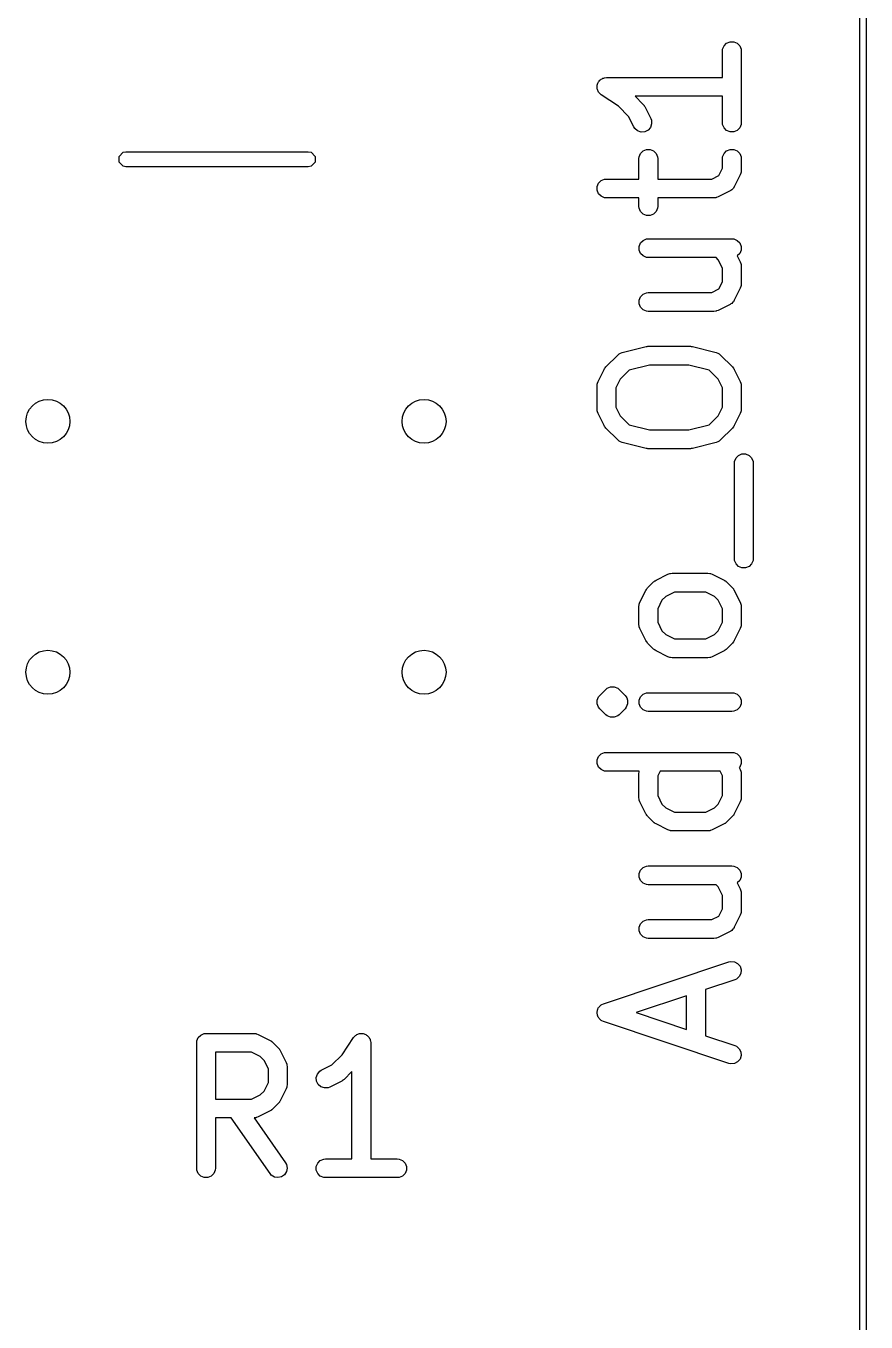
# Model space of a CAD drawing. Header units: millimetres. Extents: x 113.4 to 170.4, y -113 to -74.5.
# Drawn here: x 163.72 to 170.42, y -95.18 to -84.85 of the extents above; entities that cross this region are included whole.
import ezdxf

# ---------------------------------------------------------------- set-up
doc = ezdxf.new("R2010")
doc.units = ezdxf.units.MM
doc.layers.add('F.Silkscreen', color=41, linetype='CONTINUOUS', true_color=0xf2eda1)

msp = doc.modelspace()

# ---------------------------------------------------------------- linework, layer by layer
at = {"layer": 'F.Silkscreen', "linetype": 'CONTINUOUS'}
for p, q in [((170.375, -111), (170.375, -76.5)), ((170.425, -76.5), (170.425, -111)), ((169.279819, -85.047618), (169.28126, -85.032986)), ((169.279819, -85.258332), (169.279819, -85.047618)), ((169.28126, -85.032986), (169.292459, -85.00595)), ((169.292459, -85.00595), (169.313151, -84.985258)), ((169.313151, -84.985258), (169.340187, -84.974059)), ((169.340187, -84.974059), (169.369451, -84.974059)), ((169.369451, -84.974059), (169.396487, -84.985258)), ((169.396487, -84.985258), (169.417179, -85.00595)), ((169.417179, -85.00595), (169.428378, -85.032986)), ((169.428378, -85.032986), (169.429819, -85.047618)), ((169.429819, -85.047618), (169.429819, -85.619046)), ((168.279819, -85.333411), (168.28126, -85.326126)), ((168.28126, -85.340615), (168.279819, -85.333411)), ((168.28126, -85.3187), (168.284072, -85.311911)), ((168.28126, -85.326126), (168.28126, -85.3187)), ((168.28126, -85.347964), (168.28126, -85.340615)), ((168.284101, -85.354824), (168.28126, -85.347964)), ((168.284072, -85.311911), (168.285498, -85.304703)), ((168.285558, -85.362105), (168.284101, -85.354824)), ((168.285498, -85.304703), (168.289617, -85.298524)), ((168.289617, -85.298524), (168.292459, -85.291664)), ((168.292459, -85.291664), (168.297654, -85.286468)), ((168.297654, -85.286468), (168.301731, -85.280354)), ((168.301731, -85.280354), (168.3079, -85.276222)), ((168.3079, -85.276222), (168.313151, -85.270972)), ((168.313151, -85.270972), (168.31994, -85.268159)), ((168.31994, -85.268159), (168.326046, -85.264071)), ((168.326046, -85.264071), (168.333326, -85.262614)), ((168.333326, -85.262614), (168.340187, -85.259773)), ((168.340187, -85.259773), (168.354663, -85.258347)), ((168.354663, -85.258347), (168.35474, -85.258332)), ((168.35474, -85.258332), (168.354766, -85.258337)), ((168.354766, -85.258337), (168.354819, -85.258332)), ((168.354819, -85.258332), (169.279819, -85.258332)), ((168.289646, -85.36821), (168.285558, -85.362105)), ((168.292459, -85.375), (168.289646, -85.36821)), ((168.297709, -85.38025), (168.292459, -85.375)), ((168.301841, -85.38642), (168.297709, -85.38025)), ((168.313099, -85.39564), (168.301841, -85.38642)), ((168.313151, -85.395692), (168.313099, -85.39564)), ((168.313173, -85.395701), (168.313151, -85.395692)), ((168.313216, -85.395736), (168.313173, -85.395701)), ((168.449894, -85.486854), (168.313216, -85.395736)), ((169.279819, -85.408332), (168.583504, -85.408332)), ((168.583504, -85.408332), (168.645947, -85.470775)), ((169.279819, -85.619046), (169.279819, -85.408332)), ((168.531275, -85.568235), (168.449894, -85.486854)), ((168.645947, -85.470775), (168.650667, -85.476525)), ((168.650667, -85.476525), (168.652164, -85.477824)), ((168.652164, -85.477824), (168.653583, -85.480078)), ((168.653583, -85.480078), (168.655275, -85.48214)), ((168.655275, -85.48214), (168.656033, -85.483972)), ((168.656033, -85.483972), (168.659996, -85.490267)), ((168.659996, -85.490267), (168.707615, -85.585505)), ((168.573451, -85.652587), (168.531275, -85.568235)), ((168.581283, -85.66503), (168.573451, -85.652587)), ((168.603391, -85.684203), (168.581283, -85.66503)), ((168.70569, -85.656188), (168.686517, -85.678295)), ((168.714944, -85.628426), (168.70569, -85.656188)), ((168.707615, -85.585505), (168.71287, -85.599236)), ((168.71287, -85.599236), (168.714944, -85.628426)), ((169.28126, -85.633678), (169.279819, -85.619046)), ((169.292459, -85.660714), (169.28126, -85.633678)), ((169.313151, -85.681406), (169.292459, -85.660714)), ((169.417179, -85.660714), (169.396487, -85.681406)), ((169.428378, -85.633678), (169.417179, -85.660714)), ((169.429819, -85.619046), (169.428378, -85.633678)), ((168.631152, -85.693457), (168.603391, -85.684203)), ((168.660342, -85.691383), (168.631152, -85.693457)), ((168.686517, -85.678295), (168.660342, -85.691383)), ((169.340187, -85.692605), (169.313151, -85.681406)), ((169.369451, -85.692605), (169.340187, -85.692605)), ((169.396487, -85.681406), (169.369451, -85.692605)), ((164.467503, -85.887039), (164.499975, -85.854567)), ((164.499975, -85.854567), (164.522936, -85.85)), ((164.522936, -85.85), (165.977064, -85.85)), ((165.977064, -85.85), (166.000025, -85.854567)), ((166.000025, -85.854567), (166.032497, -85.887039)), ((168.614593, -85.890129), (168.625792, -85.863093)), ((168.625792, -85.863093), (168.646484, -85.842401)), ((168.646484, -85.842401), (168.67352, -85.831202)), ((168.67352, -85.831202), (168.702784, -85.831202)), ((168.702784, -85.831202), (168.72982, -85.842401)), ((168.72982, -85.842401), (168.750512, -85.863093)), ((168.750512, -85.863093), (168.761711, -85.890129)), ((169.28126, -85.890129), (169.292459, -85.863093)), ((169.292459, -85.863093), (169.313151, -85.842401)), ((169.313151, -85.842401), (169.340187, -85.831202)), ((169.340187, -85.831202), (169.369451, -85.831202)), ((169.369451, -85.831202), (169.396487, -85.842401)), ((169.396487, -85.842401), (169.417179, -85.863093)), ((169.417179, -85.863093), (169.428378, -85.890129)), ((164.467503, -85.932961), (164.467503, -85.887039)), ((164.499975, -85.965433), (164.467503, -85.932961)), ((164.522936, -85.97), (164.499975, -85.965433)), ((165.977064, -85.97), (164.522936, -85.97)), ((166.000025, -85.965433), (165.977064, -85.97)), ((166.032497, -85.932961), (166.000025, -85.965433)), ((166.032497, -85.887039), (166.032497, -85.932961)), ((168.613152, -85.904761), (168.614593, -85.890129)), ((168.613152, -86.067856), (168.613152, -85.904761)), ((168.761711, -85.890129), (168.763152, -85.904761)), ((168.763152, -85.904761), (168.763152, -86.067856)), ((169.279819, -85.904761), (169.28126, -85.890129)), ((169.279819, -85.982294), (169.279819, -85.904761)), ((169.428378, -85.890129), (169.429819, -85.904761)), ((169.429819, -85.904761), (169.429819, -85.999999)), ((168.292459, -86.101188), (168.313151, -86.080496)), ((168.313151, -86.080496), (168.340187, -86.069297)), ((168.340187, -86.069297), (168.354819, -86.067856)), ((168.354819, -86.067856), (168.613152, -86.067856)), ((168.763152, -86.067856), (169.194256, -86.067856)), ((169.194256, -86.067856), (169.251298, -86.039335)), ((169.251298, -86.039335), (169.279819, -85.982294)), ((169.421901, -86.03354), (169.374282, -86.128778)), ((169.427156, -86.019809), (169.421901, -86.03354)), ((169.427347, -86.017119), (169.427156, -86.019809)), ((169.428378, -86.014631), (169.427347, -86.017119)), ((169.429819, -85.999999), (169.428378, -86.014631)), ((168.28126, -86.128224), (168.292459, -86.101188)), ((168.28126, -86.157488), (168.28126, -86.128224)), ((168.292459, -86.184524), (168.28126, -86.157488)), ((168.313151, -86.205216), (168.292459, -86.184524)), ((169.340741, -86.162319), (169.245502, -86.209938)), ((169.343187, -86.160778), (169.340741, -86.162319)), ((169.344342, -86.160394), (169.343187, -86.160778)), ((169.345779, -86.159147), (169.344342, -86.160394)), ((169.353183, -86.154487), (169.345779, -86.159147)), ((169.359342, -86.147384), (169.353183, -86.154487)), ((169.36645, -86.141221), (169.359342, -86.147384)), ((169.371111, -86.133815), (169.36645, -86.141221)), ((169.372357, -86.132379), (169.371111, -86.133815)), ((169.372741, -86.131225), (169.372357, -86.132379)), ((169.374282, -86.128778), (169.372741, -86.131225)), ((168.340187, -86.216415), (168.313151, -86.205216)), ((168.354819, -86.217856), (168.340187, -86.216415)), ((168.613152, -86.217856), (168.354819, -86.217856)), ((168.613152, -86.285713), (168.613152, -86.217856)), ((168.614593, -86.300345), (168.613152, -86.285713)), ((168.763152, -86.285713), (168.761711, -86.300345)), ((169.211961, -86.217856), (168.763152, -86.217856)), ((168.763152, -86.217856), (168.763152, -86.285713)), ((169.226593, -86.216415), (169.211961, -86.217856)), ((169.229082, -86.215383), (169.226593, -86.216415)), ((169.23177, -86.215193), (169.229082, -86.215383)), ((169.245502, -86.209938), (169.23177, -86.215193)), ((168.625792, -86.327381), (168.614593, -86.300345)), ((168.646484, -86.348073), (168.625792, -86.327381)), ((168.67352, -86.359272), (168.646484, -86.348073)), ((168.702784, -86.359272), (168.67352, -86.359272)), ((168.72982, -86.348073), (168.702784, -86.359272)), ((168.750512, -86.327381), (168.72982, -86.348073)), ((168.761711, -86.300345), (168.750512, -86.327381)), ((168.614593, -86.604415), (168.625792, -86.577379)), ((168.625792, -86.577379), (168.646484, -86.556687)), ((168.646484, -86.556687), (168.67352, -86.545488)), ((168.67352, -86.545488), (168.688152, -86.544047)), ((168.688152, -86.544047), (169.354819, -86.544047)), ((169.354819, -86.544047), (169.369451, -86.545488)), ((169.369451, -86.545488), (169.396487, -86.556687)), ((169.396487, -86.556687), (169.417179, -86.577379)), ((169.417179, -86.577379), (169.428378, -86.604415)), ((168.614593, -86.633679), (168.614593, -86.604415)), ((168.625792, -86.660715), (168.614593, -86.633679)), ((168.646484, -86.681407), (168.625792, -86.660715)), ((168.67352, -86.692606), (168.646484, -86.681407)), ((168.688152, -86.694047), (168.67352, -86.692606)), ((169.228514, -86.694047), (168.688152, -86.694047)), ((169.245561, -86.711093), (169.228514, -86.694047)), ((169.417179, -86.660715), (169.397777, -86.680116)), ((169.397777, -86.680116), (169.421901, -86.728363)), ((169.428378, -86.633679), (169.417179, -86.660715)), ((169.428378, -86.604415), (169.428378, -86.633679)), ((169.279819, -86.779609), (169.245561, -86.711093)), ((169.279819, -86.887056), (169.279819, -86.779609)), ((169.421901, -86.728363), (169.427156, -86.742094)), ((169.427156, -86.742094), (169.427347, -86.744783)), ((169.427347, -86.744783), (169.428378, -86.747272)), ((169.428378, -86.747272), (169.429819, -86.761904)), ((169.429819, -86.761904), (169.429819, -86.904761)), ((169.251298, -86.944097), (169.279819, -86.887056)), ((169.429819, -86.904761), (169.428378, -86.919393)), ((168.614593, -87.032986), (168.625792, -87.00595)), ((168.625792, -87.00595), (168.646484, -86.985258)), ((168.646484, -86.985258), (168.67352, -86.974059)), ((168.67352, -86.974059), (168.688152, -86.972618)), ((168.688152, -86.972618), (169.194256, -86.972618)), ((169.194256, -86.972618), (169.251298, -86.944097)), ((169.421901, -86.938302), (169.374282, -87.03354)), ((169.427156, -86.924571), (169.421901, -86.938302)), ((169.427347, -86.921881), (169.427156, -86.924571)), ((169.428378, -86.919393), (169.427347, -86.921881)), ((168.614593, -87.06225), (168.614593, -87.032986)), ((168.625792, -87.089286), (168.614593, -87.06225)), ((168.646484, -87.109978), (168.625792, -87.089286)), ((168.67352, -87.121177), (168.646484, -87.109978)), ((169.245502, -87.1147), (169.23177, -87.119955)), ((169.340741, -87.067081), (169.245502, -87.1147)), ((169.343187, -87.06554), (169.340741, -87.067081)), ((169.344342, -87.065156), (169.343187, -87.06554)), ((169.345779, -87.063909), (169.344342, -87.065156)), ((169.353183, -87.059249), (169.345779, -87.063909)), ((169.359342, -87.052146), (169.353183, -87.059249)), ((169.36645, -87.045983), (169.359342, -87.052146)), ((169.371111, -87.038577), (169.36645, -87.045983)), ((169.372357, -87.037141), (169.371111, -87.038577)), ((169.372741, -87.035987), (169.372357, -87.037141)), ((169.374282, -87.03354), (169.372741, -87.035987)), ((168.688152, -87.122618), (168.67352, -87.121177)), ((169.211961, -87.122618), (168.688152, -87.122618)), ((169.226593, -87.121177), (169.211961, -87.122618)), ((169.229082, -87.120145), (169.226593, -87.121177)), ((169.23177, -87.119955), (169.229082, -87.120145)), ((168.479486, -87.451048), (168.669962, -87.403429)), ((168.669962, -87.403429), (168.672498, -87.403053)), ((168.672498, -87.403053), (168.67352, -87.402631)), ((168.67352, -87.402631), (168.679032, -87.402088)), ((168.679032, -87.402088), (168.684506, -87.401279)), ((168.684506, -87.401279), (168.685598, -87.401441)), ((168.685598, -87.401441), (168.688152, -87.40119)), ((168.688152, -87.40119), (169.021485, -87.40119)), ((169.021485, -87.40119), (169.024038, -87.401441)), ((169.024038, -87.401441), (169.025131, -87.401279)), ((169.025131, -87.401279), (169.030604, -87.402088)), ((169.030604, -87.402088), (169.036117, -87.402631)), ((169.036117, -87.402631), (169.037138, -87.403053)), ((169.037138, -87.403053), (169.039675, -87.403429)), ((169.039675, -87.403429), (169.230151, -87.451048)), ((168.349405, -87.566014), (168.444643, -87.470776)), ((168.444643, -87.470776), (168.456008, -87.461448)), ((168.456008, -87.461448), (168.461161, -87.459313)), ((168.461161, -87.459313), (168.46564, -87.455995)), ((168.46564, -87.455995), (168.479486, -87.451048)), ((169.230151, -87.451048), (169.243997, -87.455995)), ((169.243997, -87.455995), (169.248476, -87.459314)), ((169.248476, -87.459314), (169.253628, -87.461448)), ((169.253628, -87.461448), (169.264994, -87.470776)), ((169.264994, -87.470776), (169.360233, -87.566014)), ((168.287737, -87.680744), (168.335356, -87.585506)), ((168.335356, -87.585506), (168.33932, -87.579206)), ((168.33932, -87.579206), (168.340078, -87.577379)), ((168.340078, -87.577379), (168.341766, -87.575322)), ((168.341766, -87.575322), (168.343188, -87.573063)), ((168.343188, -87.573063), (168.344686, -87.571763)), ((168.344686, -87.571763), (168.349405, -87.566014)), ((168.536019, -87.591531), (168.464077, -87.663474)), ((168.697386, -87.55119), (168.536019, -87.591531)), ((169.012251, -87.55119), (168.697386, -87.55119)), ((169.173617, -87.591531), (169.012251, -87.55119)), ((169.245561, -87.663474), (169.173617, -87.591531)), ((169.360233, -87.566014), (169.364953, -87.571764)), ((169.364953, -87.571764), (169.36645, -87.573063)), ((169.36645, -87.573063), (169.367869, -87.575317)), ((169.367869, -87.575317), (169.369561, -87.577379)), ((169.369561, -87.577379), (169.370319, -87.579211)), ((169.370319, -87.579211), (169.374282, -87.585506)), ((169.374282, -87.585506), (169.421901, -87.680744)), ((168.279819, -87.714285), (168.28126, -87.699653)), ((168.279819, -87.904761), (168.279819, -87.714285)), ((168.28126, -87.699653), (168.282291, -87.697163)), ((168.282291, -87.697163), (168.282482, -87.694476)), ((168.282482, -87.694476), (168.287737, -87.680744)), ((168.464077, -87.663474), (168.429819, -87.73199)), ((168.429819, -87.73199), (168.429819, -87.887056)), ((169.279819, -87.73199), (169.245561, -87.663474)), ((169.279819, -87.887056), (169.279819, -87.73199)), ((169.421901, -87.680744), (169.427156, -87.694475)), ((169.427156, -87.694475), (169.427347, -87.697164)), ((169.427347, -87.697164), (169.428378, -87.699653)), ((169.428378, -87.699653), (169.429819, -87.714285)), ((169.429819, -87.714285), (169.429819, -87.904761)), ((168.28126, -87.919393), (168.279819, -87.904761)), ((168.282291, -87.921882), (168.28126, -87.919393)), ((168.282482, -87.92457), (168.282291, -87.921882)), ((168.287737, -87.938302), (168.282482, -87.92457)), ((168.335356, -88.03354), (168.287737, -87.938302)), ((168.429819, -87.887056), (168.464077, -87.955572)), ((169.245561, -87.955571), (169.279819, -87.887056)), ((169.421901, -87.938302), (169.374282, -88.03354)), ((169.427156, -87.924571), (169.421901, -87.938302)), ((169.427347, -87.921881), (169.427156, -87.924571)), ((169.428378, -87.919393), (169.427347, -87.921881)), ((169.429819, -87.904761), (169.428378, -87.919393)), ((168.33932, -88.039839), (168.335356, -88.03354)), ((168.340078, -88.041667), (168.33932, -88.039839)), ((168.341766, -88.043723), (168.340078, -88.041667)), ((168.343188, -88.045983), (168.341766, -88.043723)), ((168.344686, -88.047282), (168.343188, -88.045983)), ((168.349405, -88.053032), (168.344686, -88.047282)), ((168.464077, -87.955572), (168.536019, -88.027514)), ((168.536019, -88.027514), (168.697386, -88.067856)), ((169.012251, -88.067856), (169.173617, -88.027514)), ((169.173617, -88.027514), (169.245561, -87.955571)), ((169.364953, -88.047281), (169.360233, -88.053032)), ((169.36645, -88.045983), (169.364953, -88.047281)), ((169.367869, -88.043728), (169.36645, -88.045983)), ((169.369561, -88.041667), (169.367869, -88.043728)), ((169.370319, -88.039834), (169.369561, -88.041667)), ((169.374282, -88.03354), (169.370319, -88.039834)), ((168.444643, -88.14827), (168.349405, -88.053032)), ((168.456008, -88.157598), (168.444643, -88.14827)), ((168.697386, -88.067856), (169.012251, -88.067856)), ((169.264994, -88.14827), (169.253628, -88.157598)), ((169.360233, -88.053032), (169.264994, -88.14827)), ((168.461161, -88.159732), (168.456008, -88.157598)), ((168.46564, -88.163051), (168.461161, -88.159732)), ((168.479486, -88.167998), (168.46564, -88.163051)), ((168.669962, -88.215617), (168.479486, -88.167998)), ((168.672498, -88.215992), (168.669962, -88.215617)), ((168.67352, -88.216415), (168.672498, -88.215992)), ((168.679032, -88.216957), (168.67352, -88.216415)), ((168.684506, -88.217767), (168.679032, -88.216957)), ((168.685598, -88.217604), (168.684506, -88.217767)), ((168.688152, -88.217856), (168.685598, -88.217604)), ((169.021485, -88.217856), (168.688152, -88.217856)), ((169.024038, -88.217604), (169.021485, -88.217856)), ((169.025131, -88.217767), (169.024038, -88.217604)), ((169.030604, -88.216957), (169.025131, -88.217767)), ((169.036117, -88.216415), (169.030604, -88.216957)), ((169.037138, -88.215992), (169.036117, -88.216415)), ((169.039675, -88.215617), (169.037138, -88.215992)), ((169.230151, -88.167998), (169.039675, -88.215617)), ((169.243997, -88.163051), (169.230151, -88.167998)), ((169.248476, -88.159731), (169.243997, -88.163051)), ((169.253628, -88.157598), (169.248476, -88.159731)), ((169.375057, -88.333333), (169.376498, -88.318701)), ((169.375057, -89.095238), (169.375057, -88.333333)), ((169.376498, -88.318701), (169.387697, -88.291665)), ((169.387697, -88.291665), (169.408389, -88.270973)), ((169.408389, -88.270973), (169.435425, -88.259774)), ((169.435425, -88.259774), (169.464689, -88.259774)), ((169.464689, -88.259774), (169.491725, -88.270973)), ((169.491725, -88.270973), (169.512417, -88.291665)), ((169.512417, -88.291665), (169.523616, -88.318701)), ((169.523616, -88.318701), (169.525057, -88.333333)), ((169.525057, -88.333333), (169.525057, -89.095238)), ((169.376498, -89.10987), (169.375057, -89.095238)), ((169.387697, -89.136906), (169.376498, -89.10987)), ((169.408389, -89.157598), (169.387697, -89.136906)), ((169.435425, -89.168797), (169.408389, -89.157598)), ((169.464689, -89.168797), (169.435425, -89.168797)), ((169.491725, -89.157598), (169.464689, -89.168797)), ((169.512417, -89.136906), (169.491725, -89.157598)), ((169.523616, -89.10987), (169.512417, -89.136906)), ((169.525057, -89.095238), (169.523616, -89.10987)), ((168.682738, -89.327919), (168.730357, -89.2803)), ((168.730357, -89.2803), (168.736106, -89.275581)), ((168.736106, -89.275581), (168.737406, -89.274083)), ((168.737406, -89.274083), (168.739665, -89.272661)), ((168.739665, -89.272661), (168.741722, -89.270973)), ((168.741722, -89.270973), (168.743549, -89.270215)), ((168.743549, -89.270215), (168.749849, -89.266251)), ((168.749849, -89.266251), (168.845087, -89.218632)), ((168.845087, -89.218632), (168.858818, -89.213377)), ((168.858818, -89.213377), (168.861507, -89.213185)), ((168.861507, -89.213185), (168.863996, -89.212155)), ((168.863996, -89.212155), (168.878628, -89.210714)), ((168.878628, -89.210714), (169.164342, -89.210714)), ((169.164342, -89.210714), (169.178974, -89.212155)), ((169.178974, -89.212155), (169.181463, -89.213186)), ((169.181463, -89.213186), (169.184151, -89.213377)), ((169.184151, -89.213377), (169.197883, -89.218632)), ((169.197883, -89.218632), (169.293121, -89.266251)), ((169.293121, -89.266251), (169.299417, -89.270214)), ((169.299417, -89.270214), (169.301247, -89.270972)), ((169.301247, -89.270972), (169.303305, -89.272661)), ((169.303305, -89.272661), (169.305564, -89.274083)), ((169.305564, -89.274083), (169.306863, -89.275581)), ((169.306863, -89.275581), (169.312612, -89.280299)), ((169.312612, -89.280299), (169.360232, -89.327918)), ((168.62107, -89.442649), (168.668689, -89.347411)), ((168.668689, -89.347411), (168.672653, -89.341111)), ((168.672653, -89.341111), (168.673411, -89.339284)), ((168.673411, -89.339284), (168.675099, -89.337227)), ((168.675099, -89.337227), (168.676521, -89.334968)), ((168.676521, -89.334968), (168.678019, -89.333668)), ((168.678019, -89.333668), (168.682738, -89.327919)), ((168.896333, -89.360714), (168.827817, -89.394972)), ((169.146637, -89.360714), (168.896333, -89.360714)), ((169.215153, -89.394972), (169.146637, -89.360714)), ((169.360232, -89.327918), (169.36495, -89.333667)), ((169.36495, -89.333667), (169.36645, -89.334968)), ((169.36645, -89.334968), (169.367872, -89.337227)), ((169.367872, -89.337227), (169.36956, -89.339284)), ((169.36956, -89.339284), (169.370317, -89.341111)), ((169.370317, -89.341111), (169.374282, -89.347411)), ((169.374282, -89.347411), (169.421901, -89.442649)), ((168.613152, -89.47619), (168.614593, -89.461558)), ((168.613152, -89.619047), (168.613152, -89.47619)), ((168.614593, -89.461558), (168.615624, -89.459068)), ((168.615624, -89.459068), (168.615815, -89.456381)), ((168.615815, -89.456381), (168.62107, -89.442649)), ((168.79741, -89.425379), (168.763152, -89.493895)), ((168.763152, -89.493895), (168.763152, -89.601342)), ((168.827817, -89.394972), (168.79741, -89.425379)), ((169.245561, -89.425379), (169.215153, -89.394972)), ((169.279819, -89.493895), (169.245561, -89.425379)), ((169.279819, -89.601342), (169.279819, -89.493895)), ((169.421901, -89.442649), (169.427156, -89.45638)), ((169.427156, -89.45638), (169.427347, -89.459069)), ((169.427347, -89.459069), (169.428378, -89.461558)), ((169.428378, -89.461558), (169.429819, -89.47619)), ((169.429819, -89.47619), (169.429819, -89.619047)), ((168.614593, -89.633679), (168.613152, -89.619047)), ((168.615624, -89.636168), (168.614593, -89.633679)), ((168.615815, -89.638856), (168.615624, -89.636168)), ((168.62107, -89.652588), (168.615815, -89.638856)), ((168.668689, -89.747826), (168.62107, -89.652588)), ((168.763152, -89.601342), (168.79741, -89.669858)), ((168.79741, -89.669858), (168.827817, -89.700265)), ((168.827817, -89.700265), (168.896333, -89.734523)), ((169.146637, -89.734523), (169.215153, -89.700264)), ((169.215153, -89.700264), (169.245561, -89.669857)), ((169.245561, -89.669857), (169.279819, -89.601342)), ((169.421901, -89.652588), (169.374282, -89.747826)), ((169.427156, -89.638857), (169.421901, -89.652588)), ((169.427347, -89.636167), (169.427156, -89.638857)), ((169.428378, -89.633679), (169.427347, -89.636167)), ((169.429819, -89.619047), (169.428378, -89.633679)), ((168.672653, -89.754125), (168.668689, -89.747826)), ((168.673411, -89.755953), (168.672653, -89.754125)), ((168.675099, -89.758009), (168.673411, -89.755953)), ((168.676521, -89.760269), (168.675099, -89.758009)), ((168.678019, -89.761568), (168.676521, -89.760269)), ((168.682738, -89.767318), (168.678019, -89.761568)), ((168.730357, -89.814937), (168.682738, -89.767318)), ((168.896333, -89.734523), (169.146637, -89.734523)), ((169.360232, -89.767319), (169.312612, -89.814938)), ((169.36495, -89.761569), (169.360232, -89.767319)), ((169.36645, -89.760269), (169.36495, -89.761569)), ((169.367872, -89.758009), (169.36645, -89.760269)), ((169.36956, -89.755953), (169.367872, -89.758009)), ((169.370317, -89.754125), (169.36956, -89.755953)), ((169.374282, -89.747826), (169.370317, -89.754125)), ((168.736106, -89.819655), (168.730357, -89.814937)), ((168.737406, -89.821154), (168.736106, -89.819655)), ((168.739665, -89.822575), (168.737406, -89.821154)), ((168.741722, -89.824264), (168.739665, -89.822575)), ((168.743549, -89.825021), (168.741722, -89.824264)), ((168.749849, -89.828986), (168.743549, -89.825021)), ((168.845087, -89.876605), (168.749849, -89.828986)), ((168.858818, -89.88186), (168.845087, -89.876605)), ((168.861507, -89.882051), (168.858818, -89.88186)), ((168.863996, -89.883082), (168.861507, -89.882051)), ((168.878628, -89.884523), (168.863996, -89.883082)), ((169.164342, -89.884523), (168.878628, -89.884523)), ((169.178974, -89.883082), (169.164342, -89.884523)), ((169.181463, -89.88205), (169.178974, -89.883082)), ((169.184151, -89.88186), (169.181463, -89.88205)), ((169.197883, -89.876605), (169.184151, -89.88186)), ((169.293121, -89.828986), (169.197883, -89.876605)), ((169.299417, -89.825022), (169.293121, -89.828986)), ((169.301247, -89.824265), (169.299417, -89.825022)), ((169.303305, -89.822575), (169.301247, -89.824265)), ((169.305564, -89.821154), (169.303305, -89.822575)), ((169.306863, -89.819655), (169.305564, -89.821154)), ((169.312612, -89.814938), (169.306863, -89.819655)), ((168.28126, -90.223463), (168.292459, -90.196426)), ((168.292459, -90.196426), (168.301786, -90.185061)), ((168.301786, -90.185061), (168.349405, -90.137442)), ((168.349405, -90.137442), (168.36077, -90.128115)), ((168.36077, -90.128115), (168.387806, -90.116916)), ((168.387806, -90.116916), (168.417069, -90.116916)), ((168.417069, -90.116916), (168.444106, -90.128115)), ((168.444106, -90.128115), (168.455471, -90.137442)), ((168.455471, -90.137442), (168.50309, -90.185061)), ((168.50309, -90.185061), (168.512417, -90.196426)), ((168.512417, -90.196426), (168.516013, -90.205107)), ((168.516013, -90.205107), (168.523616, -90.223463)), ((168.614593, -90.223462), (168.625792, -90.196426)), ((168.625792, -90.196426), (168.646484, -90.175734)), ((168.646484, -90.175734), (168.67352, -90.164535)), ((168.67352, -90.164535), (168.688152, -90.163094)), ((168.688152, -90.163094), (169.354819, -90.163094)), ((169.354819, -90.163094), (169.369451, -90.164535)), ((169.369451, -90.164535), (169.396487, -90.175734)), ((169.396487, -90.175734), (169.417179, -90.196426)), ((169.417179, -90.196426), (169.428378, -90.223462)), ((168.28126, -90.252725), (168.28126, -90.223463)), ((168.292459, -90.279762), (168.28126, -90.252725)), ((168.301786, -90.291127), (168.292459, -90.279762)), ((168.349405, -90.338746), (168.301786, -90.291127)), ((168.50309, -90.291127), (168.455471, -90.338746)), ((168.512417, -90.279762), (168.50309, -90.291127)), ((168.523616, -90.252726), (168.512417, -90.279762)), ((168.523616, -90.223463), (168.523616, -90.252726)), ((168.614593, -90.252726), (168.614593, -90.223462)), ((168.625792, -90.279762), (168.614593, -90.252726)), ((168.646484, -90.300454), (168.625792, -90.279762)), ((168.67352, -90.311653), (168.646484, -90.300454)), ((168.688152, -90.313094), (168.67352, -90.311653)), ((169.354819, -90.313094), (168.688152, -90.313094)), ((169.369451, -90.311653), (169.354819, -90.313094)), ((169.396487, -90.300454), (169.369451, -90.311653)), ((169.417179, -90.279762), (169.396487, -90.300454)), ((169.428378, -90.252726), (169.417179, -90.279762)), ((169.428378, -90.223462), (169.428378, -90.252726)), ((168.36077, -90.348073), (168.349405, -90.338746)), ((168.387806, -90.359272), (168.36077, -90.348073)), ((168.387807, -90.359272), (168.387806, -90.359272)), ((168.417069, -90.359272), (168.387807, -90.359272)), ((168.444106, -90.348073), (168.417069, -90.359272)), ((168.455471, -90.338746), (168.444106, -90.348073)), ((168.28126, -90.699653), (168.292459, -90.672617)), ((168.28126, -90.728917), (168.28126, -90.699653)), ((168.292459, -90.755953), (168.28126, -90.728917)), ((168.292459, -90.672617), (168.313151, -90.651925)), ((168.313151, -90.651925), (168.340187, -90.640726)), ((168.340187, -90.640726), (168.354819, -90.639285)), ((168.354819, -90.639285), (169.354819, -90.639285)), ((169.354819, -90.639285), (169.369451, -90.640726)), ((169.369451, -90.640726), (169.396487, -90.651925)), ((169.396487, -90.651925), (169.417179, -90.672617)), ((169.417179, -90.672617), (169.428378, -90.699653)), ((169.428378, -90.728917), (169.417179, -90.755953)), ((169.428378, -90.699653), (169.428378, -90.728917)), ((168.313151, -90.776645), (168.292459, -90.755953)), ((168.340187, -90.787844), (168.313151, -90.776645)), ((168.354819, -90.789285), (168.340187, -90.787844)), ((168.615979, -90.789285), (168.354819, -90.789285)), ((168.613152, -90.809523), (168.614593, -90.794891)), ((168.613152, -90.999999), (168.613152, -90.809523)), ((168.614593, -90.794891), (168.615624, -90.792401)), ((168.615624, -90.792401), (168.615815, -90.789714)), ((168.615815, -90.789714), (168.615979, -90.789285)), ((168.782124, -90.789285), (168.763152, -90.827228)), ((168.763152, -90.827228), (168.763152, -90.982294)), ((169.260847, -90.789285), (168.782124, -90.789285)), ((169.279819, -90.827228), (169.260847, -90.789285)), ((169.279819, -90.982294), (169.279819, -90.827228)), ((169.417179, -90.755953), (169.41365, -90.759481)), ((169.41365, -90.759481), (169.421901, -90.775982)), ((169.421901, -90.775982), (169.427156, -90.789713)), ((169.427156, -90.789713), (169.427347, -90.792402)), ((169.427347, -90.792402), (169.428378, -90.794891)), ((169.428378, -90.794891), (169.429819, -90.809523)), ((169.429819, -90.809523), (169.429819, -90.999999)), ((168.614593, -91.014631), (168.613152, -90.999999)), ((168.615624, -91.01712), (168.614593, -91.014631)), ((168.615815, -91.019808), (168.615624, -91.01712)), ((168.62107, -91.03354), (168.615815, -91.019808)), ((168.668689, -91.128778), (168.62107, -91.03354)), ((168.763152, -90.982294), (168.79741, -91.05081)), ((169.245561, -91.050809), (169.279819, -90.982294)), ((169.421901, -91.03354), (169.374282, -91.128778)), ((169.427156, -91.019809), (169.421901, -91.03354)), ((169.427347, -91.017119), (169.427156, -91.019809)), ((169.428378, -91.014631), (169.427347, -91.017119)), ((169.429819, -90.999999), (169.428378, -91.014631)), ((168.672653, -91.135077), (168.668689, -91.128778)), ((168.673411, -91.136905), (168.672653, -91.135077)), ((168.675099, -91.138961), (168.673411, -91.136905)), ((168.676521, -91.141221), (168.675099, -91.138961)), ((168.678019, -91.14252), (168.676521, -91.141221)), ((168.682738, -91.14827), (168.678019, -91.14252)), ((168.730357, -91.195889), (168.682738, -91.14827)), ((168.79741, -91.05081), (168.827817, -91.081217)), ((168.827817, -91.081217), (168.896333, -91.115475)), ((168.896333, -91.115475), (169.146637, -91.115475)), ((169.146637, -91.115475), (169.215153, -91.081216)), ((169.215153, -91.081216), (169.245561, -91.050809)), ((169.360232, -91.148271), (169.312612, -91.19589)), ((169.36495, -91.142521), (169.360232, -91.148271)), ((169.36645, -91.141221), (169.36495, -91.142521)), ((169.367872, -91.138961), (169.36645, -91.141221)), ((169.36956, -91.136905), (169.367872, -91.138961)), ((169.370317, -91.135077), (169.36956, -91.136905)), ((169.374282, -91.128778), (169.370317, -91.135077)), ((168.736106, -91.200607), (168.730357, -91.195889)), ((168.737406, -91.202106), (168.736106, -91.200607)), ((168.739665, -91.203527), (168.737406, -91.202106)), ((168.741722, -91.205216), (168.739665, -91.203527)), ((168.743549, -91.205973), (168.741722, -91.205216)), ((168.749849, -91.209938), (168.743549, -91.205973)), ((168.845087, -91.257557), (168.749849, -91.209938)), ((169.293121, -91.209938), (169.197883, -91.257557)), ((169.299417, -91.205974), (169.293121, -91.209938)), ((169.301247, -91.205217), (169.299417, -91.205974)), ((169.303305, -91.203527), (169.301247, -91.205217)), ((169.305564, -91.202106), (169.303305, -91.203527)), ((169.306863, -91.200607), (169.305564, -91.202106)), ((169.312612, -91.19589), (169.306863, -91.200607)), ((168.858818, -91.262812), (168.845087, -91.257557)), ((168.861507, -91.263003), (168.858818, -91.262812)), ((168.863996, -91.264034), (168.861507, -91.263003)), ((168.878628, -91.265475), (168.863996, -91.264034)), ((169.164342, -91.265475), (168.878628, -91.265475)), ((169.178974, -91.264034), (169.164342, -91.265475)), ((169.181463, -91.263002), (169.178974, -91.264034)), ((169.184151, -91.262812), (169.181463, -91.263002)), ((169.197883, -91.257557), (169.184151, -91.262812)), ((168.625792, -91.577379), (168.646484, -91.556687)), ((168.646484, -91.556687), (168.67352, -91.545488)), ((168.67352, -91.545488), (168.688152, -91.544047)), ((168.688152, -91.544047), (169.354819, -91.544047)), ((169.354819, -91.544047), (169.369451, -91.545488)), ((169.369451, -91.545488), (169.396487, -91.556687)), ((169.396487, -91.556687), (169.417179, -91.577379)), ((168.614593, -91.604415), (168.625792, -91.577379)), ((168.614593, -91.633679), (168.614593, -91.604415)), ((168.625792, -91.660715), (168.614593, -91.633679)), ((168.646484, -91.681407), (168.625792, -91.660715)), ((169.417179, -91.660715), (169.397777, -91.680116)), ((169.417179, -91.577379), (169.428378, -91.604415)), ((169.428378, -91.633679), (169.417179, -91.660715)), ((169.428378, -91.604415), (169.428378, -91.633679)), ((168.67352, -91.692606), (168.646484, -91.681407)), ((168.688152, -91.694047), (168.67352, -91.692606)), ((169.228514, -91.694047), (168.688152, -91.694047)), ((169.245561, -91.711093), (169.228514, -91.694047)), ((169.279819, -91.779609), (169.245561, -91.711093)), ((169.397777, -91.680116), (169.421901, -91.728363)), ((169.421901, -91.728363), (169.427156, -91.742094)), ((169.427156, -91.742094), (169.427347, -91.744783)), ((169.427347, -91.744783), (169.428378, -91.747272)), ((169.428378, -91.747272), (169.429819, -91.761904)), ((169.429819, -91.761904), (169.429819, -91.904761)), ((169.279819, -91.887056), (169.279819, -91.779609)), ((168.646484, -91.985258), (168.67352, -91.974059)), ((168.67352, -91.974059), (168.688152, -91.972618)), ((168.688152, -91.972618), (169.194256, -91.972618)), ((169.194256, -91.972618), (169.251298, -91.944097)), ((169.251298, -91.944097), (169.279819, -91.887056)), ((169.421901, -91.938302), (169.374282, -92.03354)), ((169.427156, -91.924571), (169.421901, -91.938302)), ((169.427347, -91.921881), (169.427156, -91.924571)), ((169.428378, -91.919393), (169.427347, -91.921881)), ((169.429819, -91.904761), (169.428378, -91.919393)), ((168.614593, -92.032986), (168.625792, -92.00595)), ((168.614593, -92.06225), (168.614593, -92.032986)), ((168.625792, -92.089286), (168.614593, -92.06225)), ((168.625792, -92.00595), (168.646484, -91.985258)), ((169.340741, -92.067081), (169.245502, -92.1147)), ((169.343187, -92.06554), (169.340741, -92.067081)), ((169.344342, -92.065156), (169.343187, -92.06554)), ((169.345779, -92.063909), (169.344342, -92.065156)), ((169.353183, -92.059249), (169.345779, -92.063909)), ((169.359342, -92.052146), (169.353183, -92.059249)), ((169.36645, -92.045983), (169.359342, -92.052146)), ((169.371111, -92.038577), (169.36645, -92.045983)), ((169.372357, -92.037141), (169.371111, -92.038577)), ((169.372741, -92.035987), (169.372357, -92.037141)), ((169.374282, -92.03354), (169.372741, -92.035987)), ((168.646484, -92.109978), (168.625792, -92.089286)), ((168.67352, -92.121177), (168.646484, -92.109978)), ((168.688152, -92.122618), (168.67352, -92.121177)), ((169.211961, -92.122618), (168.688152, -92.122618)), ((169.226593, -92.121177), (169.211961, -92.122618)), ((169.229082, -92.120145), (169.226593, -92.121177)), ((169.23177, -92.119955), (169.229082, -92.120145)), ((169.245502, -92.1147), (169.23177, -92.119955)), ((168.331102, -92.643134), (169.331102, -92.309801)), ((169.331102, -92.309801), (169.345438, -92.306541)), ((169.345438, -92.306541), (169.374628, -92.308616)), ((169.374628, -92.308616), (169.400802, -92.321702)), ((169.400802, -92.321702), (169.419976, -92.34381)), ((169.419976, -92.34381), (169.42923, -92.371572)), ((169.42923, -92.371572), (169.427155, -92.400762)), ((169.378536, -92.452103), (169.144104, -92.530246)), ((169.391961, -92.446109), (169.378536, -92.452103)), ((169.414068, -92.426935), (169.391961, -92.446109)), ((169.427155, -92.400762), (169.414068, -92.426935)), ((168.994104, -92.580246), (168.591989, -92.714285)), ((168.994104, -92.848323), (168.994104, -92.580246)), ((169.144104, -92.530246), (169.144104, -92.898323)), ((168.282103, -92.699819), (168.282483, -92.694475)), ((168.282483, -92.694475), (168.286687, -92.686065)), ((168.286687, -92.686065), (168.289662, -92.677142)), ((168.289662, -92.677142), (168.293173, -92.673093)), ((168.293173, -92.673093), (168.295569, -92.668302)), ((168.295569, -92.668302), (168.302673, -92.662139)), ((168.302673, -92.662139), (168.308836, -92.655035)), ((168.308836, -92.655035), (168.313627, -92.652639)), ((168.313627, -92.652639), (168.317676, -92.649128)), ((168.317676, -92.649128), (168.331102, -92.643134)), ((168.280408, -92.704905), (168.282103, -92.699819)), ((168.281074, -92.714285), (168.280408, -92.704905)), ((168.280408, -92.723665), (168.281074, -92.714285)), ((168.282103, -92.72875), (168.280408, -92.723665)), ((168.282483, -92.734095), (168.282103, -92.72875)), ((168.286687, -92.742504), (168.282483, -92.734095)), ((168.289662, -92.751428), (168.286687, -92.742504)), ((168.293173, -92.755476), (168.289662, -92.751428)), ((168.295569, -92.760268), (168.293173, -92.755476)), ((168.302673, -92.76643), (168.295569, -92.760268)), ((168.308836, -92.773535), (168.302673, -92.76643)), ((168.313627, -92.77593), (168.308836, -92.773535)), ((168.317676, -92.779442), (168.313627, -92.77593)), ((168.331102, -92.785436), (168.317676, -92.779442)), ((169.331102, -93.118769), (168.331102, -92.785436)), ((168.591989, -92.714285), (168.994104, -92.848323)), ((165.099545, -92.913151), (165.120237, -92.892459)), ((165.120237, -92.892459), (165.147273, -92.88126)), ((165.147273, -92.88126), (165.161905, -92.879819)), ((165.161905, -92.879819), (165.542857, -92.879819)), ((165.542857, -92.879819), (165.557489, -92.88126)), ((165.557489, -92.88126), (165.559978, -92.882291)), ((165.559978, -92.882291), (165.562666, -92.882482)), ((165.562666, -92.882482), (165.576398, -92.887737)), ((165.576398, -92.887737), (165.671636, -92.935356)), ((166.337691, -92.913099), (166.346912, -92.901841)), ((166.346912, -92.901841), (166.353081, -92.897709)), ((166.353081, -92.897709), (166.358332, -92.892459)), ((166.358332, -92.892459), (166.365121, -92.889646)), ((166.365121, -92.889646), (166.371227, -92.885558)), ((166.371227, -92.885558), (166.378507, -92.884101)), ((166.378507, -92.884101), (166.385368, -92.88126)), ((166.385368, -92.88126), (166.392716, -92.88126)), ((166.392716, -92.88126), (166.399921, -92.879819)), ((166.399921, -92.879819), (166.407205, -92.88126)), ((166.407205, -92.88126), (166.414632, -92.88126)), ((166.414632, -92.88126), (166.42142, -92.884072)), ((166.42142, -92.884072), (166.428629, -92.885498)), ((166.428629, -92.885498), (166.434808, -92.889617)), ((166.434808, -92.889617), (166.441668, -92.892459)), ((166.441668, -92.892459), (166.446861, -92.897652)), ((166.446861, -92.897652), (166.452978, -92.90173)), ((166.452978, -92.90173), (166.457111, -92.907902)), ((169.144104, -92.898323), (169.378536, -92.976467)), ((165.086905, -92.954819), (165.088346, -92.940187)), ((165.086905, -93.954819), (165.086905, -92.954819)), ((165.088346, -92.940187), (165.099545, -92.913151)), ((165.671636, -92.935356), (165.677935, -92.93932)), ((165.677935, -92.93932), (165.679763, -92.940078)), ((165.679763, -92.940078), (165.681819, -92.941766)), ((165.681819, -92.941766), (165.684079, -92.943188)), ((165.684079, -92.943188), (165.685378, -92.944686)), ((165.685378, -92.944686), (165.691128, -92.949405)), ((165.691128, -92.949405), (165.738747, -92.997024)), ((165.738747, -92.997024), (165.743465, -93.002773)), ((165.743465, -93.002773), (165.744964, -93.004073)), ((165.744964, -93.004073), (165.746385, -93.006332)), ((165.746385, -93.006332), (165.748074, -93.008389)), ((165.748074, -93.008389), (165.748831, -93.010216)), ((166.246476, -93.049896), (166.337596, -92.913216)), ((166.337596, -92.913216), (166.33763, -92.913173)), ((166.33763, -92.913173), (166.33764, -92.913151)), ((166.33764, -92.913151), (166.337691, -92.913099)), ((166.457111, -92.907902), (166.46236, -92.913151)), ((166.46236, -92.913151), (166.465171, -92.919938)), ((166.465171, -92.919938), (166.469261, -92.926045)), ((166.469261, -92.926045), (166.470717, -92.933326)), ((166.470717, -92.933326), (166.473559, -92.940187)), ((166.473559, -92.940187), (166.474984, -92.954663)), ((166.474984, -92.954663), (166.475, -92.95474)), ((166.475, -92.95474), (166.474994, -92.954766)), ((166.474994, -92.954766), (166.475, -92.954819)), ((166.475, -92.954819), (166.475, -93.879819)), ((169.378536, -92.976467), (169.391961, -92.982461)), ((169.391961, -92.982461), (169.414068, -93.001635)), ((169.414068, -93.001635), (169.427155, -93.027808)), ((165.525152, -93.029819), (165.236905, -93.029819)), ((165.236905, -93.029819), (165.236905, -93.403628)), ((165.593668, -93.064077), (165.525152, -93.029819)), ((165.624075, -93.094484), (165.593668, -93.064077)), ((165.658333, -93.163), (165.624075, -93.094484)), ((165.748831, -93.010216), (165.752796, -93.016516)), ((165.752796, -93.016516), (165.800415, -93.111754)), ((165.800415, -93.111754), (165.80567, -93.125485)), ((166.165097, -93.131275), (166.246476, -93.049896)), ((169.400802, -93.106868), (169.374628, -93.119954)), ((169.419976, -93.08476), (169.400802, -93.106868)), ((169.42923, -93.056998), (169.419976, -93.08476)), ((169.427155, -93.027808), (169.42923, -93.056998)), ((165.658333, -93.270447), (165.658333, -93.163)), ((165.80567, -93.125485), (165.805861, -93.128174)), ((165.805861, -93.128174), (165.806892, -93.130663)), ((165.806892, -93.130663), (165.808333, -93.145295)), ((165.808333, -93.145295), (165.808333, -93.288152)), ((166.039875, -93.231152), (166.049129, -93.203391)), ((166.049129, -93.203391), (166.068302, -93.181283)), ((166.068302, -93.181283), (166.080745, -93.173451)), ((166.080745, -93.173451), (166.165097, -93.131275)), ((166.325, -93.183504), (166.262557, -93.245947)), ((166.325, -93.879819), (166.325, -93.183504)), ((169.345438, -93.122029), (169.331102, -93.118769)), ((169.374628, -93.119954), (169.345438, -93.122029)), ((165.624075, -93.338963), (165.658333, -93.270447)), ((165.80567, -93.307962), (165.800415, -93.321693)), ((165.805861, -93.305272), (165.80567, -93.307962)), ((165.806892, -93.302784), (165.805861, -93.305272)), ((165.808333, -93.288152), (165.806892, -93.302784)), ((166.041949, -93.260342), (166.039875, -93.231152)), ((166.055036, -93.286517), (166.041949, -93.260342)), ((166.077144, -93.30569), (166.055036, -93.286517)), ((166.104905, -93.314944), (166.077144, -93.30569)), ((166.134095, -93.31287), (166.104905, -93.314944)), ((166.147827, -93.307615), (166.134095, -93.31287)), ((166.243065, -93.259996), (166.147827, -93.307615)), ((166.249364, -93.256031), (166.243065, -93.259996)), ((166.251192, -93.255274), (166.249364, -93.256031)), ((166.253248, -93.253585), (166.251192, -93.255274)), ((166.255508, -93.252164), (166.253248, -93.253585)), ((166.256807, -93.250665), (166.255508, -93.252164)), ((166.262557, -93.245947), (166.256807, -93.250665)), ((165.236905, -93.403628), (165.525152, -93.403628)), ((165.525152, -93.403628), (165.593668, -93.36937)), ((165.593668, -93.36937), (165.624075, -93.338963)), ((165.752796, -93.416931), (165.748831, -93.42323)), ((165.800415, -93.321693), (165.752796, -93.416931)), ((165.671636, -93.498091), (165.576398, -93.54571)), ((165.677935, -93.494126), (165.671636, -93.498091)), ((165.679763, -93.493369), (165.677935, -93.494126)), ((165.681819, -93.49168), (165.679763, -93.493369)), ((165.684079, -93.490259), (165.681819, -93.49168)), ((165.685378, -93.48876), (165.684079, -93.490259)), ((165.691128, -93.484042), (165.685378, -93.48876)), ((165.738747, -93.436423), (165.691128, -93.484042)), ((165.743465, -93.430673), (165.738747, -93.436423)), ((165.744964, -93.429374), (165.743465, -93.430673)), ((165.746385, -93.427114), (165.744964, -93.429374)), ((165.748074, -93.425058), (165.746385, -93.427114)), ((165.748831, -93.42323), (165.748074, -93.425058)), ((165.360951, -93.553628), (165.236905, -93.553628)), ((165.236905, -93.553628), (165.236905, -93.954819)), ((165.671891, -93.997829), (165.360951, -93.553628)), ((165.557489, -93.552187), (165.543972, -93.553518)), ((165.543972, -93.553518), (165.794776, -93.91181)), ((165.559978, -93.551155), (165.557489, -93.552187)), ((165.562666, -93.550965), (165.559978, -93.551155)), ((165.576398, -93.54571), (165.562666, -93.550965)), ((165.794776, -93.91181), (165.801986, -93.924623)), ((165.801986, -93.924623), (165.808315, -93.953194)), ((166.040727, -93.940187), (166.051926, -93.913151)), ((166.051926, -93.913151), (166.072618, -93.892459)), ((166.072618, -93.892459), (166.099654, -93.88126)), ((166.099654, -93.88126), (166.114286, -93.879819)), ((166.114286, -93.879819), (166.325, -93.879819)), ((166.475, -93.879819), (166.685714, -93.879819)), ((166.685714, -93.879819), (166.700346, -93.88126)), ((166.700346, -93.88126), (166.727382, -93.892459)), ((166.727382, -93.892459), (166.748074, -93.913151)), ((166.748074, -93.913151), (166.759273, -93.940187)), ((165.088346, -93.969451), (165.086905, -93.954819)), ((165.099545, -93.996487), (165.088346, -93.969451)), ((165.120237, -94.017179), (165.099545, -93.996487)), ((165.147273, -94.028378), (165.120237, -94.017179)), ((165.176537, -94.028378), (165.147273, -94.028378)), ((165.203573, -94.017179), (165.176537, -94.028378)), ((165.224265, -93.996487), (165.203573, -94.017179)), ((165.235464, -93.969451), (165.224265, -93.996487)), ((165.236905, -93.954819), (165.235464, -93.969451)), ((165.681462, -94.008989), (165.671891, -93.997829)), ((165.706141, -94.024716), (165.681462, -94.008989)), ((165.734958, -94.029802), (165.706141, -94.024716)), ((165.763529, -94.023472), (165.734958, -94.029802)), ((165.787503, -94.00669), (165.763529, -94.023472)), ((165.80323, -93.982012), (165.787503, -94.00669)), ((165.808315, -93.953194), (165.80323, -93.982012)), ((166.040727, -93.969451), (166.040727, -93.940187)), ((166.051926, -93.996487), (166.040727, -93.969451)), ((166.072618, -94.017179), (166.051926, -93.996487)), ((166.099654, -94.028378), (166.072618, -94.017179)), ((166.114286, -94.029819), (166.099654, -94.028378)), ((166.685714, -94.029819), (166.114286, -94.029819)), ((166.700346, -94.028378), (166.685714, -94.029819)), ((166.727382, -94.017179), (166.700346, -94.028378)), ((166.748074, -93.996487), (166.727382, -94.017179)), ((166.759273, -93.969451), (166.748074, -93.996487)), ((166.759273, -93.940187), (166.759273, -93.969451))]:
    msp.add_line(p, q, dxfattribs=at)
at = {"layer": 'F.Silkscreen'}
for centre in [(163.9, -88), (163.9, -88), (166.9, -88), (166.9, -88), (163.9, -90), (163.9, -90), (166.9, -90), (166.9, -90)]:
    msp.add_circle(centre, 0.175, dxfattribs=at)

doc.saveas('drawing.dxf')
